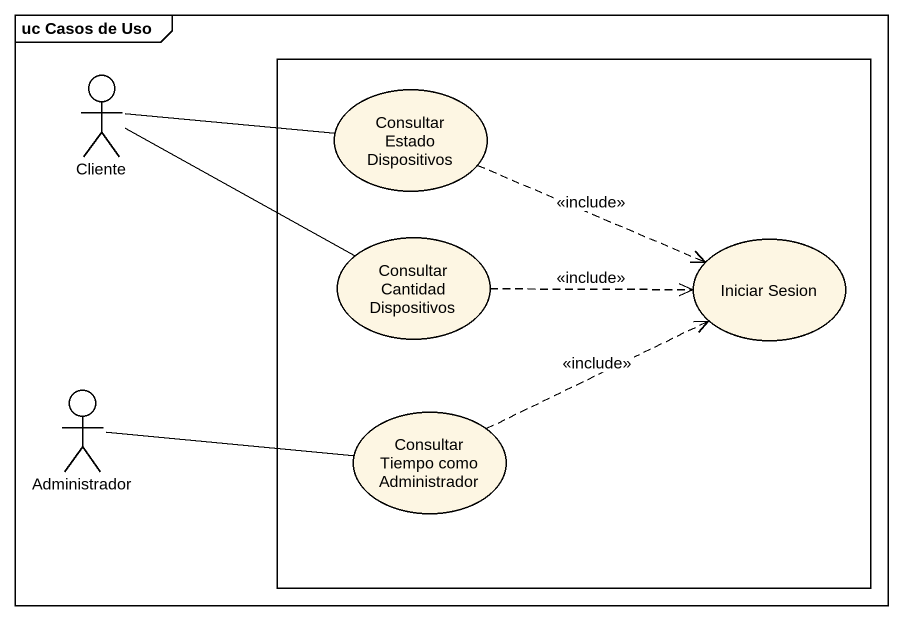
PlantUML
@startuml
mainframe uc Casos de Uso
actor Cliente
rectangle " " as rectangle1 {
  usecase "Consultar Estado Dispositivos" as Consultar_Estado
  usecase "Consultar Cantidad Dispositivos" as Consultar_Cantidad
  usecase "Iniciar Sesion" as Iniciar_Sesion
  usecase "Consultar Tiempo como Administrador" as Consultar_Tiempo_como
}
actor Administrador
Cliente -right- Consultar_Estado
Cliente -right- Consultar_Cantidad
Consultar_Estado .right.> Iniciar_Sesion : <<include>>
Consultar_Cantidad .right.> Iniciar_Sesion : <<include>>
Administrador -right- Consultar_Tiempo_como
Consultar_Tiempo_como .right.> Iniciar_Sesion : <<include>>
@enduml
